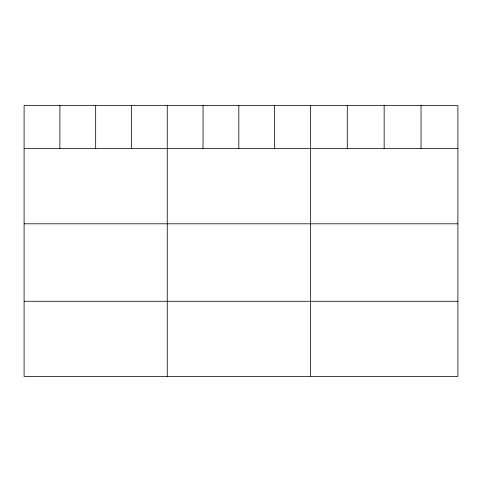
<?xml version="1.0" encoding="UTF-8"?>
<svg xmlns="http://www.w3.org/2000/svg" width="482" height="482" viewBox="0 0 482 482"><rect width="100%" height="100%" fill="white"/><g stroke="black" fill="none" stroke-linecap="round" stroke-linejoin="round"><path stroke-width="0.72" d="M457.9 148.607L457.9 376.49L24.1 376.49L24.1 105.51L457.9 105.51L457.9 148.607L24.1 148.607M24.1 223.805L457.9 223.805M24.1 301.286L457.9 301.286M421.027 105.51L421.027 148.607M384.154 105.51L384.154 148.607M347.281 105.51L347.281 148.607M310.408 105.51L310.408 376.49M274.62 105.51L274.62 148.607M238.831 105.51L238.831 148.607M203.043 105.51L203.043 148.607M167.254 105.51L167.254 376.49M131.465 105.51L131.465 148.607M95.677 105.51L95.677 148.607M59.889 105.51L59.889 148.607"/></g></svg>
